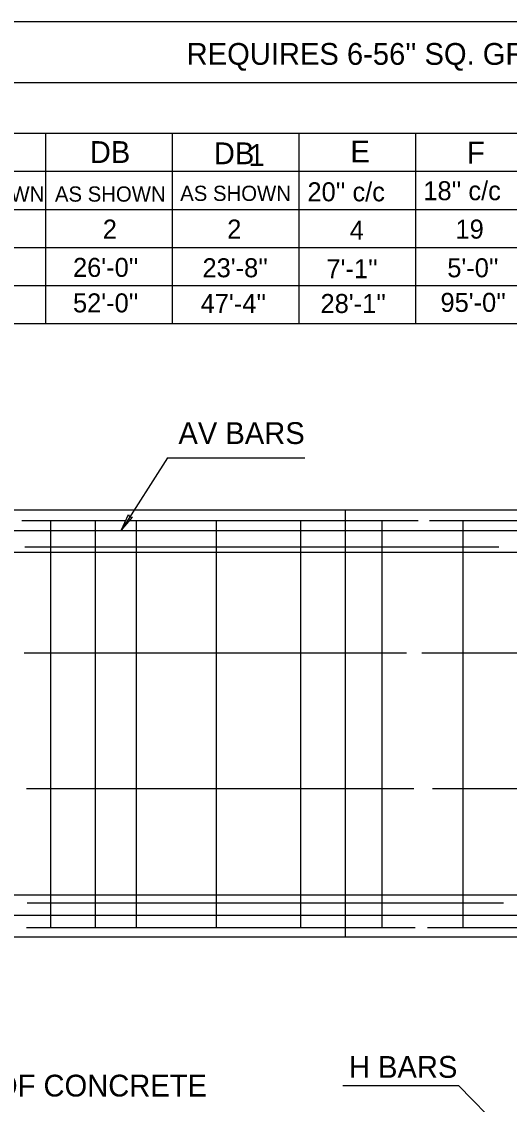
# Model space of a CAD drawing. Extents: x 7 to 402, y -33 to 567.
# Drawn here: x 177.7 to 207.2, y 353.3 to 418.6 of the extents above; entities that cross this region are included whole.
import ezdxf

# ---------------------------------------------------------------- set-up
doc = ezdxf.new("R2010")
doc.units = 0
doc.layers.add('Level 1', color=7, linetype='Continuous')

msp = doc.modelspace()

# ---------------------------------------------------------------- linework, layer by layer
at = {"layer": 'Level 1'}
for p, q in [((76.62, 418.631), (256.872, 418.631)), ((76.62, 414.958), (221.506, 414.958)), ((76.62, 411.898), (256.872, 411.898)), ((179.14, 411.898), (179.14, 400.422)), ((186.791, 411.898), (186.791, 400.422)), ((194.442, 411.898), (194.442, 400.422)), ((201.48, 411.898), (201.48, 400.422)), ((76.62, 409.603), (256.872, 409.603)), ((76.62, 407.307), (256.872, 407.307)), ((76.62, 405.012), (256.872, 405.012)), ((76.62, 402.717), (256.872, 402.717)), ((76.62, 400.422), (256.872, 400.422)), ((186.511, 392.306), (183.7, 387.939)), ((186.511, 392.306), (194.794, 392.306)), ((91.57, 389.18), (223.542, 389.18)), ((183.7, 387.939), (184.139, 388.895)), ((183.7, 387.939), (184.381, 388.741)), ((197.264, 363.423), (197.264, 389.18)), ((177.708, 388.539), (183.977, 388.539)), ((179.452, 363.971), (179.452, 388.539)), ((182.149, 363.971), (182.149, 388.539)), ((184.209, 388.539), (201.641, 388.539)), ((184.633, 363.971), (184.633, 388.539)), ((189.458, 363.971), (189.458, 388.539)), ((194.567, 363.971), (194.567, 388.539)), ((199.464, 363.971), (199.464, 388.539)), ((202.328, 388.539), (216.703, 388.539)), ((204.36, 363.971), (204.36, 388.539)), ((146.809, 387.939), (234.679, 387.939)), ((177.885, 386.945), (206.511, 386.945)), ((96.654, 386.625), (221.835, 386.625)), ((177.849, 380.557), (200.937, 380.557)), ((201.874, 380.557), (226.375, 380.557)), ((177.99, 372.359), (201.379, 372.359)), ((202.51, 372.359), (226.445, 372.359)), ((96.654, 365.958), (221.781, 365.958)), ((178.026, 365.461), (206.802, 365.461)), ((96.654, 364.716), (224.896, 364.716)), ((177.99, 363.971), (201.469, 363.971)), ((202.213, 363.971), (216.76, 363.971)), ((91.57, 363.423), (237.198, 363.423)), ((197.084, 354.443), (204.087, 354.443)), ((204.087, 354.443), (206.797, 351.682))]:
    msp.add_line(p, q, dxfattribs=at)
msp.add_lwpolyline([(184.139, 388.895), (184.218, 388.749), (184.381, 388.741)], dxfattribs=at)

# ---------------------------------------------------------------- texts
for s, height, p in [("REQUIRES 6-56'' SQ. GRATES", 1.31593, (187.662, 416.026)), ('DB', 1.3159, (181.811, 410.105)), ('DB', 1.3159, (189.303, 410.029)), ('1', 1.316, (191.397, 409.925)), ('E', 1.316, (197.553, 410.138)), ('F', 1.316, (204.586, 410.072)), ("20'' c/c", 1.1476, (194.956, 407.791)), ("18'' c/c", 1.1476, (201.957, 407.857)), ('AS SHOWN', 0.9181, (172.38, 407.77)), ('AS SHOWN', 0.9181, (179.706, 407.771)), ('AS SHOWN', 0.9181, (187.272, 407.814)), ('2', 1.148, (182.597, 405.539)), ('2', 1.148, (190.112, 405.542)), ('4', 1.148, (197.51, 405.469)), ('19', 1.1476, (203.899, 405.541)), ("26'-0''", 1.1476, (180.798, 403.231)), ("23'-8''", 1.1476, (188.619, 403.208)), ("5'-0''", 1.1476, (203.402, 403.208)), ("7'-1''", 1.1476, (196.106, 403.151)), ("52'-0''", 1.1476, (180.798, 401.089)), ("47'-4''", 1.1476, (188.508, 401.051)), ("28'-1''", 1.1476, (195.747, 401.053)), ("95'-0''", 1.1476, (202.992, 401.119)), ('AV BARS', 1.3159, (187.164, 393.148)), ('H BARS', 1.3159, (197.46, 354.908)), ("NOTE:  ALL BARS ARE 2'' CLEAR FROM NEAR FACE OF CONCRETE", 1.31593, (131.995, 353.781))]:
    msp.add_text(s, height=height, dxfattribs=at).set_placement(p)

doc.saveas('drawing.dxf')
